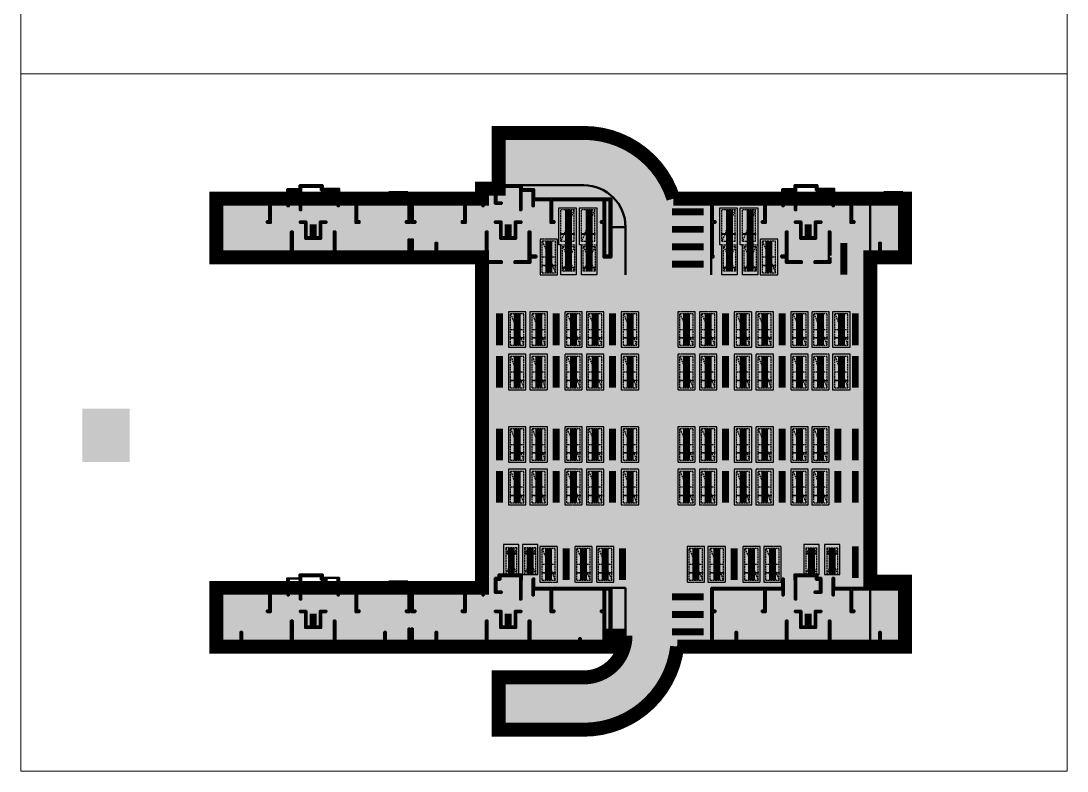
# Model space of a CAD drawing. Extents: x -1338203 to 1886333, y -530034 to 1031844.
# Drawn here: x 968732 to 1118732, y -81330 to 26261 of the extents above; entities that cross this region are included whole.
import ezdxf

# ---------------------------------------------------------------- set-up
doc = ezdxf.new("R2010")
doc.units = 0
doc.header["$LTSCALE"] = 1000
doc.header["$MEASUREMENT"] = 0
doc.linetypes.add('A-001-平面B2$0$__DASH', pattern=[0.35, 0.25, -0.1])
doc.linetypes.add('DASH', pattern=[0.35, 0.25, -0.1])
for name, color, linetype in [('A-001-车位参照B1$0$A-001-车位参照B1$0$$0$A-001-车位参照B2$0$0A-P-PKNG-CAR(A)', 43, 'Continuous'), ('A-001-车位参照B1$0$A-001-车位参照B1$0$0A-P-PKNG-CAR(B)', 21, 'Continuous'), ('p-a-core', 1, 'Continuous'), ('p-a-exits', 4, 'Continuous'), ('停车位', 252, 'DASH')]:
    doc.layers.add(name, color=color, linetype=linetype)
for name, color, linetype, true_color in [('p-a-double', 7, 'Continuous', 0x00a0ff), ('p-a-mini', 7, 'Continuous', 0x0050ff), ('p-a-regular-deadend', 6, 'Continuous', 0xff00ff), ('p-a-regular-narrow', 7, 'Continuous', 0x9600ff), ('p-a-short', 5, 'Continuous', 0x0000ff)]:
    doc.layers.add(name, color=color, linetype=linetype, true_color=true_color)
doc.layers.add('p-h-frame', color=30, linetype='Continuous', lineweight=9, plot=False)
doc.layers.add('p-h-walkable', color=7, linetype='Continuous', lineweight=70, true_color=0xf0f0f0)
doc.layers.add('S-07-墙柱B1_1$0$0S-CW-LINE', color=7, linetype='Continuous', lineweight=50)
doc.layers.add('S-15-柱墙B1_1$0$0S-CW-LINE', color=7, linetype='Continuous', lineweight=50)

# ---------------------------------------------------------------- blocks, each defined once
blk = doc.blocks.new('标准车位3')
at = {"color": 3, "linetype": 'A-001-平面B2$0$__DASH'}
for p, q in [((500.1045755147916, 2199.976222992176), (500.0142598152288, 299.9762253763038)), ((500.1045755147916, 2199.976222992176), (5050.104570388796, 2199.759940624412)), ((2775.104572062288, 2199.868081808323), (2775.014256348304, 299.8680841925088)), ((5050.104570388796, 2199.759940624412), (5050.014254629621, 299.7599430085975)), ((500.0142598152288, 299.9762253763038), (5050.014254629621, 299.7599430085975))]:
    blk.add_line(p, q, dxfattribs=at)
at = {"color": 3, "ltscale": 0.002}
blk.add_lwpolyline([(200.1188364119662, 2499.990490542259), (199.9999995343969, -0.009513020748272538), (5299.999993979933, -0.2519402503967285), (5300.118830857502, 2499.748063312611)], close=True, dxfattribs=at)
at = {"color": 3, "linetype": 'A-001-平面B2$0$__DASH'}
blk.add_lwpolyline([(5050.104570388796, 2199.759940624412), (500.0142598152288, 299.9762253763038)], dxfattribs=at)
at = {"color": 3}
blk.add_lwpolyline([(1500.01425868273, 299.928690910514), (1500.104574382312, 2199.928688526328), (1600.104574263099, 2199.923934936698), (1600.014258563524, 299.9239373208839)], close=True, dxfattribs=at)
at = {"layer": 'p-a-short', "ltscale": 0.002, "const_width": 999.9999999999999}
blk.add_lwpolyline([(5050.059412509208, 1249.759941816505), (500.059417665012, 1249.976224184211)], dxfattribs=at)
blk = doc.blocks.new('A-001-车位参照B1$0$A-001-车位参照B1$0$A-001-车位参照B1$0$A$C43AE5A3B')
at = {"color": 241}
blk.add_lwpolyline([(2500.261740915012, 0.0005240378086455166), (2500.261740915244, 4300.000524037809), (300.2617409152444, 4300.000524037809), (300.2617409152444, 0.0005240378086455166)], close=True, dxfattribs=at)
at = {"color": 241, "linetype": 'DASH'}
for points in [[(2200.261740915012, 0.0005240378086455166), (2200.261741082417, 3800.000524037809), (600.2617410824168, 3800.00052410824), (600.2617409152444, 0.0005241082981228828), (2200.261740915012, 0.0005240378086455166)], [(600.2617410824168, 3800.00052410824), (2200.261740915012, 0.0005240378086455166)], [(2200.261740747606, 3800.00052410824), (600.2617409150116, 0.0005240378086455166)]]:
    blk.add_lwpolyline(points, dxfattribs=at)
at = {"color": 241}
blk.add_lwpolyline([(2200.261740912916, 3050.000524037809), (600.2617409129161, 3050.000524037809), (600.2617409129161, 2950.000524037809), (2200.261741045164, 2950.000523967319), (2200.261740912916, 3050.000524037809)], dxfattribs=at)
at = {"layer": 'p-a-mini', "ltscale": 0.002, "const_width": 1000}
blk.add_lwpolyline([(1400.261740915128, 0.0005240730242803693), (1400.261740893126, 3800.000524073024)], dxfattribs=at)
blk = doc.blocks.new('子母车位')
at = {"layer": 'A-001-车位参照B1$0$A-001-车位参照B1$0$$0$A-001-车位参照B2$0$0A-P-PKNG-CAR(A)', "color": 5, "linetype": 'DASH'}
for p, q in [((-2199.999999214313, 4299.999994946178), (6.079673767089844e-06, 4300)), ((-1950.000003511319, 4049.999999523163), (-250.0000029748771, 500)), ((-250.0000037496793, 4049.999951493344), (-1950.000204881246, 500.0000480298186))]:
    blk.add_line(p, q, dxfattribs=at)
at = {"layer": 'A-001-车位参照B1$0$A-001-车位参照B1$0$$0$A-001-车位参照B2$0$0A-P-PKNG-CAR(A)', "color": 5}
blk.add_lwpolyline([(6.079673767089844e-06, 4300), (0, 0), (-2200.000005711219, 2.533895894885063e-06), (-2199.999999214313, 4299.999994946178), (-2499.999994360551, 4299.99999190215), (-2499.999987813062, 9599.99999192974), (1.21503253467381e-05, 9599.99999228504), (6.079673767089844e-06, 4299.999992316938)], dxfattribs=at)
at = {"layer": 'A-001-车位参照B1$0$A-001-车位参照B1$0$$0$A-001-车位参照B2$0$0A-P-PKNG-CAR(A)', "color": 5, "linetype": 'DASH'}
blk.add_lwpolyline([(-2199.999986999028, 4799.999991944991), (-299.9999872366316, 4799.999992272118), (-299.9999880545074, 9349.999992286554), (-2199.999986999028, 4799.999991944991), (-2199.999987816904, 9349.999991899822), (-299.9999880545074, 9349.999992286554)], dxfattribs=at)
at = {"layer": 'A-001-车位参照B1$0$A-001-车位参照B1$0$$0$A-001-车位参照B2$0$0A-P-PKNG-CAR(A)', "color": 5}
for points in [[(-299.9999872959452, 5799.999992269324), (-2199.999987058283, 5799.999991942313), (-2199.999986943731, 5899.999991936027), (-299.9999871813925, 5899.999992263154)], [(-250.0000032729004, 1000), (-1950.000003034482, 999.9999995231628), (-1950.000002915272, 1099.999999523163), (-250.0000031536911, 1100)]]:
    blk.add_lwpolyline(points, close=True, dxfattribs=at)
at = {"layer": 'A-001-车位参照B1$0$A-001-车位参照B1$0$$0$A-001-车位参照B2$0$0A-P-PKNG-CAR(A)', "color": 5, "linetype": 'DASH'}
blk.add_lwpolyline([(-250.0000037497375, 4050), (-250.0000029748771, 500), (-1950.000002736459, 499.9999995231628), (-1950.000003511319, 4049.999999523163)], close=True, dxfattribs=at)
at = {"layer": 'p-a-double', "ltscale": 0.002, "const_width": 1000}
blk.add_lwpolyline([(-1100.000002855668, 499.9999997615814), (-1100.000004657253, 9349.999992123805)], dxfattribs=at)

msp = doc.modelspace()

# ---------------------------------------------------------------- hatches: boundary and pattern name
at = {"layer": 'p-h-walkable', "ltscale": 0.002}
h = msp.add_hatch(color=256, dxfattribs=at)
h.dxf.hatch_style = 1
edge = h.paths.add_edge_path()
edge.add_line((1095509.598918674, -7650.926248149946), (1090509.598918674, -7650.926248149946))
edge.add_line((1090509.598918674, -7650.926248149946), (1090509.598918674, -54147.92624815654))
edge.add_line((1090509.598918674, -54147.92624815654), (1095509.598918674, -54147.92624815654))
edge.add_line((1095509.598918674, -54147.92624815654), (1095509.598918674, -63477.92624814995))
edge.add_line((1095509.598918674, -63477.92624814995), (1062827.565865059, -63477.92624814995))
edge.add_arc((1049420.697811704, -61894.92624817871), 13499.99999999997, 270, 353.2660471123506, ccw=False)
edge.add_line((1049420.697811704, -75394.92624817858), (1037230.598918644, -75394.92624817858))
edge.add_line((1037230.598918644, -75394.92624817858), (1037230.598918644, -67894.92624817858))
edge.add_line((1037230.598918644, -67894.92624817858), (1049420.697811704, -67894.92624817858))
edge.add_arc((1049420.697811704, -61894.92624817858), 6000.000000000007, 270, 359.9999999999999)
edge.add_line((1055420.697811704, -61894.92624817859), (1053390.59891861, -61894.92624817859))
edge.add_line((1053390.59891861, -61894.92624817859), (1053390.59891861, -63477.92624814995))
edge.add_line((1053390.59891861, -63477.92624814995), (996740.5989186736, -63477.92624814995))
edge.add_line((996740.5989186736, -63477.92624814995), (996740.5989186736, -55047.92624814995))
edge.add_line((996740.5989186736, -55047.92624814995), (1034850.598918674, -55047.92624814995))
edge.add_line((1034850.598918674, -55047.92624814995), (1034850.598918674, -7650.926248149946))
edge.add_line((1034850.598918674, -7650.926248149946), (996740.5989186736, -7650.926248149946))
edge.add_line((996740.5989186736, -7650.926248149946), (996740.5989186736, 779.0737518500537))
edge.add_line((996740.5989186736, 779.0737518500537), (1034850.598918674, 779.0737518500537))
edge.add_line((1034850.598918674, 779.0737518500537), (1034850.598918674, 2199.073751850054))
edge.add_line((1034850.598918674, 2199.073751850054), (1037230.598918674, 2199.073751850054))
edge.add_line((1037230.598918674, 2199.073751850054), (1037230.598918674, 10199.07375185005))
edge.add_line((1037230.598918674, 10199.07375185005), (1049420.697811733, 10199.07375185005))
edge.add_arc((1049420.697811733, -3300.926248149982), 13500.00000000004, 17.59112394207449, 90, ccw=False)
edge.add_line((1062289.404040411, 779.0737518500341), (1095509.598918674, 779.0737518500537))
edge.add_line((1095509.598918674, 779.0737518500537), (1095509.598918674, -7650.926248149946))

# ---------------------------------------------------------------- linework, layer by layer
at = {"color": 3, "linetype": 'A-001-平面B2$0$__DASH'}
for p, q in [((1038920.697818448, -15697.92624828087), (1040820.697818211, -15697.92624801333)), ((1038920.697819197, -20247.92624829532), (1038920.697818448, -15697.92624828087)), ((1040820.69781896, -20247.92624796817), (1040820.697818211, -15697.92624801333)), ((1085420.697831223, -15697.92624828087), (1087320.697830986, -15697.92624801334)), ((1085420.697831972, -20247.92624829532), (1085420.697831223, -15697.92624828087)), ((1087320.697831735, -20247.92624796818), (1087320.697830986, -15697.92624801334)), ((1038920.697818823, -17972.9262491776), (1040820.697818585, -17972.92624886487)), ((1085420.697831598, -17972.92624917761), (1087320.69783136, -17972.92624886488)), ((1038920.697819197, -20247.92624829532), (1040820.69781896, -20247.92624796817)), ((1085420.697831972, -20247.92624829532), (1087320.697831735, -20247.92624796818)), ((1038920.697818448, -21797.92624828087), (1040820.697818211, -21797.92624801333)), ((1038920.697819197, -26347.92624829532), (1038920.697818448, -21797.92624828087)), ((1040820.69781896, -26347.92624796817), (1040820.697818211, -21797.92624801333)), ((1085420.697831223, -21797.92624828087), (1087320.697830986, -21797.92624801334)), ((1085420.697831972, -26347.92624829532), (1085420.697831223, -21797.92624828087)), ((1087320.697831735, -26347.92624796818), (1087320.697830986, -21797.92624801334)), ((1038920.697818823, -24072.9262491776), (1040820.697818585, -24072.92624886487)), ((1085420.697831598, -24072.92624917761), (1087320.69783136, -24072.92624886488)), ((1038920.697819197, -26347.92624829532), (1040820.69781896, -26347.92624796817)), ((1085420.697831972, -26347.92624829532), (1087320.697831735, -26347.92624796818)), ((1038920.697818448, -32197.92624828087), (1040820.697818211, -32197.92624801333)), ((1038920.697819197, -36747.92624829532), (1038920.697818448, -32197.92624828087)), ((1040820.69781896, -36747.92624796817), (1040820.697818211, -32197.92624801333)), ((1038920.697818823, -34472.9262491776), (1040820.697818585, -34472.92624886487)), ((1038920.697819197, -36747.92624829532), (1040820.69781896, -36747.92624796817)), ((1038920.697818448, -38297.92624828087), (1040820.697818211, -38297.92624801333)), ((1038920.697819197, -42847.92624829532), (1038920.697818448, -38297.92624828087)), ((1040820.69781896, -42847.92624796817), (1040820.697818211, -38297.92624801333)), ((1038920.697818823, -40572.9262491776), (1040820.697818585, -40572.92624886487)), ((1038920.697819197, -42847.92624829532), (1040820.69781896, -42847.92624796817))]:
    msp.add_line(p, q, dxfattribs=at)
at = {"color": 3, "ltscale": 0.002}
for points in [[(1038620.697811733, -20547.9262481627), (1041120.697818121, -20547.9262481627), (1041120.697818121, -15447.92624795531), (1038620.697811733, -15447.92624795531)], [(1085120.697824508, -20547.92624816271), (1087620.697830896, -20547.92624816271), (1087620.697830896, -15447.92624795531), (1085120.697824508, -15447.92624795531)], [(1038620.697811733, -26647.9262481627), (1041120.697818121, -26647.9262481627), (1041120.697818121, -21547.92624795531), (1038620.697811733, -21547.92624795531)], [(1085120.697824508, -26647.92624816271), (1087620.697830896, -26647.92624816271), (1087620.697830896, -21547.92624795531), (1085120.697824508, -21547.92624795531)], [(1038620.697811733, -37047.9262481627), (1041120.697818121, -37047.9262481627), (1041120.697818121, -31947.92624795531), (1038620.697811733, -31947.92624795531)], [(1038620.697811733, -43147.9262481627), (1041120.697818121, -43147.9262481627), (1041120.697818121, -38047.92624795531), (1038620.697811733, -38047.92624795531)]]:
    msp.add_lwpolyline(points, close=True, dxfattribs=at)
at = {"color": 3, "linetype": 'A-001-平面B2$0$__DASH'}
for points in [[(1038920.697818448, -15697.92624828087), (1040820.69781896, -20247.92624796817)], [(1085420.697831223, -15697.92624828087), (1087320.697831735, -20247.92624796818)], [(1038920.697818448, -21797.92624828087), (1040820.69781896, -26347.92624796817)], [(1085420.697831223, -21797.92624828087), (1087320.697831735, -26347.92624796818)], [(1038920.697818448, -32197.92624828087), (1040820.69781896, -36747.92624796817)], [(1038920.697818448, -38297.92624828087), (1040820.69781896, -42847.92624796817)]]:
    msp.add_lwpolyline(points, dxfattribs=at)
at = {"color": 3}
for points in [[(1040820.697818674, -19247.92624797091), (1038920.697818912, -19247.92624829803), (1038920.697819027, -19147.92624830426), (1040820.697818789, -19147.92624797713)], [(1087320.69783145, -19247.92624797091), (1085420.697831687, -19247.92624829804), (1085420.697831802, -19147.92624830427), (1087320.697831564, -19147.92624797714)], [(1040820.697818674, -25347.92624797091), (1038920.697818912, -25347.92624829803), (1038920.697819027, -25247.92624830426), (1040820.697818789, -25247.92624797713)], [(1087320.69783145, -25347.92624797091), (1085420.697831687, -25347.92624829804), (1085420.697831802, -25247.92624830427), (1087320.697831564, -25247.92624797714)], [(1040820.697818674, -35747.92624797091), (1038920.697818912, -35747.92624829803), (1038920.697819027, -35647.92624830426), (1040820.697818789, -35647.92624797713)], [(1040820.697818674, -41847.92624797091), (1038920.697818912, -41847.92624829803), (1038920.697819027, -41747.92624830426), (1040820.697818789, -41747.92624797713)]]:
    msp.add_lwpolyline(points, close=True, dxfattribs=at)
at = {"color": 241}
for points in [[(1040146.944901535, -53127.91492221144), (1040146.944901535, -48827.91492221144), (1037946.944901535, -48827.91492221144), (1037946.944901535, -53127.91492221144)], [(1086165.944901535, -53142.91492221144), (1086165.944901535, -48842.91492221144), (1083965.944901535, -48842.91492221144), (1083965.944901535, -53142.91492221144)]]:
    msp.add_lwpolyline(points, close=True, dxfattribs=at)
at = {"color": 241, "linetype": 'DASH'}
for points in [[(1039846.944901535, -53127.91492221144), (1039846.944901702, -49327.91492221144), (1038246.944901702, -49327.914922141), (1038246.944901535, -53127.91492214095), (1039846.944901535, -53127.91492221144)], [(1038246.944901702, -49327.914922141), (1039846.944901535, -53127.91492221144)], [(1039846.944901367, -49327.914922141), (1038246.944901535, -53127.91492221144)], [(1085865.944901535, -53142.91492221144), (1085865.944901702, -49342.91492221144), (1084265.944901702, -49342.914922141), (1084265.944901535, -53142.91492214095), (1085865.944901535, -53142.91492221144)], [(1084265.944901702, -49342.914922141), (1085865.944901535, -53142.91492221144)], [(1085865.944901367, -49342.914922141), (1084265.944901535, -53142.91492221144)]]:
    msp.add_lwpolyline(points, dxfattribs=at)
at = {"color": 241}
for points in [[(1039846.944901533, -50077.91492221144), (1038246.944901533, -50077.91492221144), (1038246.944901533, -50177.91492221144), (1039846.944901665, -50177.91492228193), (1039846.944901533, -50077.91492221144)], [(1085865.944901533, -50092.91492221144), (1084265.944901533, -50092.91492221144), (1084265.944901533, -50192.91492221144), (1085865.944901665, -50192.91492228193), (1085865.944901533, -50092.91492221144)]]:
    msp.add_lwpolyline(points, dxfattribs=at)
at = {"layer": 'p-a-core', "ltscale": 0.002, "const_width": 1000}
for points in [[(1010637.126791034, -2925.926542624191), (1010637.126791034, -4725.926542624191)], [(1038594.071235663, -2925.926542624191), (1038594.071235663, -4725.926542624191)], [(1081606.126791034, -2925.926542624191), (1081606.126791034, -4725.926542624191)], [(1010637.126791034, -58752.92654262419), (1010637.126791034, -60552.92654262419)], [(1038594.071235663, -58752.92654262419), (1038594.071235663, -60552.92654262419)], [(1081606.126791034, -58752.92654262419), (1081606.126791034, -60552.92654262419)]]:
    msp.add_lwpolyline(points, dxfattribs=at)
at = {"layer": 'p-a-exits', "ltscale": 0.002}
msp.add_solid([(977524.5989186736, -29349.42624814995), (984329.5989186736, -29349.42624814995), (977524.5989186736, -37000.42624814995), (984329.5989186736, -37000.42624814995)], dxfattribs=at)
at = {"layer": 'p-a-mini', "ltscale": 0.002, "const_width": 1000}
for points in [[(1039046.944901535, -53127.91492217622), (1039046.944901513, -49327.91492217622)], [(1085065.944901535, -53142.91492217622), (1085065.944901513, -49342.91492217622)]]:
    msp.add_lwpolyline(points, dxfattribs=at)
at = {"layer": 'p-a-regular-deadend', "ltscale": 0.002, "const_width": 999.9999999999999}
for points in [[(1086743.197831105, -5579.426248147098), (1086743.197831854, -10129.42624813179)], [(1037370.697811942, -15697.92624814709), (1037370.697812691, -20247.92624813173)], [(1039870.69781833, -15697.9262481471), (1039870.697819078, -20247.92624813174)], [(1086370.697831105, -15697.92624814711), (1086370.697831854, -20247.92624813175)], [(1088370.697831105, -15697.9262481471), (1088370.697831854, -20247.92624813179)], [(1037370.697811942, -21797.92624814709), (1037370.697812691, -26347.92624813173)], [(1039870.69781833, -21797.9262481471), (1039870.697819078, -26347.92624813174)], [(1086370.697831105, -21797.92624814711), (1086370.697831854, -26347.92624813175)], [(1088370.697831105, -21797.9262481471), (1088370.697831854, -26347.92624813179)], [(1037370.697811942, -32197.92624814709), (1037370.697812691, -36747.92624813173)], [(1039870.69781833, -32197.9262481471), (1039870.697819078, -36747.92624813174)], [(1085870.697831105, -32197.92624814709), (1085870.697831854, -36747.92624813179)], [(1088370.697831105, -32197.92624814709), (1088370.697831854, -36747.92624813179)], [(1037370.697811942, -38297.92624814709), (1037370.697812691, -42847.92624813176)], [(1039870.69781833, -38297.9262481471), (1039870.697819078, -42847.92624813174)], [(1085870.697831105, -38297.92624814709), (1085870.697831854, -42847.92624813176)], [(1088370.697831105, -38297.92624814709), (1088370.697831854, -42847.92624813176)], [(1088370.697831105, -49075.42624814709), (1088370.697831854, -53625.42624813176)]]:
    msp.add_lwpolyline(points, dxfattribs=at)
at = {"layer": 'p-a-regular-narrow', "ltscale": 0.002, "const_width": 999.9999999999999}
for points in [[(1062073.025166821, -1130.728417045437), (1066623.025166805, -1130.728416296421)], [(1062073.025166821, -3630.728417045437), (1066623.025166805, -3630.728416296421)], [(1062073.025166821, -6130.728417045437), (1066623.025166805, -6130.728416296421)], [(1062073.025166821, -8630.728417045437), (1066623.025166805, -8630.72841629642)], [(1045470.697811942, -15697.92624814709), (1045470.697812691, -20247.92624813173)], [(1053570.697811942, -15697.92624814709), (1053570.697812691, -20247.92624813173)], [(1069770.697811942, -15697.92624814709), (1069770.697812691, -20247.92624813173)], [(1077870.697811942, -15697.92624814709), (1077870.697812691, -20247.92624813173)], [(1045470.697811942, -21797.92624814709), (1045470.697812691, -26347.92624813173)], [(1053570.697811942, -21797.92624814709), (1053570.697812691, -26347.92624813173)], [(1069770.697811942, -21797.92624814709), (1069770.697812691, -26347.92624813173)], [(1077870.697811942, -21797.92624814709), (1077870.697812691, -26347.92624813173)], [(1045470.697811942, -32197.92624814709), (1045470.697812691, -36747.92624813173)], [(1053570.697811942, -32197.92624814709), (1053570.697812691, -36747.92624813173)], [(1069770.697811942, -32197.92624814709), (1069770.697812691, -36747.92624813173)], [(1077870.697811942, -32197.92624814709), (1077870.697812691, -36747.92624813173)], [(1045470.697811942, -38297.92624814709), (1045470.697812691, -42847.92624813176)], [(1053570.697811942, -38297.92624814709), (1053570.697812691, -42847.92624813176)], [(1069770.697811942, -38297.92624814709), (1069770.697812691, -42847.92624813176)], [(1077870.697811942, -38297.92624814709), (1077870.697812691, -42847.92624813176)], [(1046896.944914519, -49377.91492240322), (1046896.944915268, -53927.91492238788)], [(1054996.944914519, -49377.91492240322), (1054996.944915268, -53927.91492238788)], [(1070996.944952843, -49377.91492240325), (1070996.944953592, -53927.91492238791)], [(1062073.025166821, -56352.22841704544), (1066623.025166805, -56352.22841629642)], [(1062073.025166821, -58852.22841704544), (1066623.025166805, -58852.22841629642)], [(1062073.025166821, -61352.22841704544), (1066623.025166805, -61352.22841629642)]]:
    msp.add_lwpolyline(points, dxfattribs=at)
at = {"layer": 'p-h-frame', "ltscale": 0.002}
for points in [[(968732.5, 18670), (1118732.5, 18670), (1118732.5, 118670), (968732.5, 118670)], [(968732.5, -81330), (1118732.5, -81330), (1118732.5, 18670), (968732.5, 18670)]]:
    msp.add_lwpolyline(points, close=True, dxfattribs=at)
at = {"layer": 'p-h-frame', "ltscale": 0.002, "const_width": 2000}
msp.add_lwpolyline([(1095509.598918674, -7650.926248149946), (1090509.598918674, -7650.926248149946), (1090509.598918674, -54147.92624815654), (1095509.598918674, -54147.92624815654), (1095509.598918674, -63477.92624814995), (1062827.565865059, -63477.92624814995, -0.3801941706936098), (1049420.697811704, -75394.92624817858), (1037230.598918644, -75394.92624817858), (1037230.598918644, -67894.92624817858), (1049420.697811704, -67894.92624817858, 0.4142135623730947), (1055420.697811704, -61894.92624817859), (1053390.59891861, -61894.92624817859), (1053390.59891861, -63477.92624814995), (996740.5989186736, -63477.92624814995), (996740.5989186736, -55047.92624814995), (1034850.598918674, -55047.92624814995), (1034850.598918674, -7650.926248149946), (996740.5989186736, -7650.926248149946), (996740.5989186736, 779.0737518500537), (1034850.598918674, 779.0737518500537), (1034850.598918674, 2199.073751850054), (1037230.598918674, 2199.073751850054), (1037230.598918674, 10199.07375185005), (1049420.697811733, 10199.07375185005, -0.3268932487606194), (1062289.404040411, 779.0737518500341), (1095509.598918674, 779.0737518500537)], format="xyb", close=True, dxfattribs=at)
at = {"layer": 'S-07-墙柱B1_1$0$0S-CW-LINE', "ltscale": 0.002}
for p, q in [((1042659.598912752, -7400.926248149946), (1042659.598912752, -7650.926248149946)), ((1007150.598918674, -53947.92624814995), (1007150.598918674, -53697.92624814995)), ((1008680.598918674, -53697.92624814995), (1008680.598918674, -53947.92624814995)), ((1012530.598918674, -53877.92624814995), (1012530.598918674, -53627.92624814995)), ((1014130.598918674, -53877.92624814995), (1014130.598918674, -53627.92624814995)), ((1035100.598918674, -53877.92624814995), (1035100.598918674, -53627.92624814995)), ((1036700.598918674, -53877.92624814995), (1036700.598918674, -53627.92624814995)), ((1040550.598918674, -53697.92624814995), (1040550.598918674, -53947.92624814995)), ((1042080.598918674, -53947.92624814995), (1042080.598918674, -53697.92624814995)), ((997090.598918641, -63478.04403726797), (1007450.598918674, -63477.92624814995)), ((1039490.73771791, -64277.92624814995), (1037690.73771791, -64277.92624814995)), ((1082509.73771794, -64277.92624814995), (1080709.73771794, -64277.92624814995))]:
    msp.add_line(p, q, dxfattribs=at)
msp.add_lwpolyline([(1035650.598918674, -63477.92624814995), (1013580.598918674, -63477.92624814995)], dxfattribs=at)
at = {"layer": 'S-15-柱墙B1_1$0$0S-CW-LINE', "ltscale": 0.002}
for p, q in [((1037230.598918674, 2699.073751850054), (1037230.598918674, 10199.07375185005)), ((1037230.598918674, 10199.07375185005), (1049420.697811733, 10199.07375185006)), ((1037230.598918674, 2699.073751850054), (1049420.697811733, 2699.073751850054)), ((1067709.598918674, 779.0737518500537), (1062289.404040411, 779.0737518500537)), ((1090509.598918674, 779.0737518500537), (1090509.598918674, -63477.92624814995)), ((1095509.598918674, -2700.926248149946), (1095509.598918674, -7650.926248149946)), ((1055420.697811733, -3300.926248149946), (1053390.59891861, -3300.926248149946)), ((1055420.697811733, -3300.926248149946), (1055420.697811733, -10147.92624816269)), ((997090.598918641, -7651.044037267973), (1006775.619222897, -7651.077236582661)), ((1009740.73771794, -8450.926248149946), (1012685.668318307, -8450.926248149946)), ((1013830.598918674, -7650.926248149946), (1035400.598918674, -7650.926248149946)), ((1034850.598918674, -53627.92624814995), (1034850.598918674, -7650.926248149946)), ((1067709.598918674, -10147.92624816269), (1067709.598918674, -7650.926248149946)), ((1006900.598918674, -53697.92624814995), (1008680.598918674, -53697.92624814995)), ((1014130.598918674, -53627.92624814995), (1012530.598918674, -53627.92624814995)), ((1053390.59891861, -55047.92624816846), (1055420.697811704, -55047.92624816584)), ((1055420.697811704, -61894.92624817859), (1055420.697811704, -55047.92624816584)), ((1067709.598918674, -63477.92624814995), (1062827.565865059, -63477.92624814995)), ((1077744.61922301, -63478.04403726797), (1068059.598918641, -63478.04403726797)), ((1037230.598918644, -67894.92624817858), (1037230.598918644, -75394.92624817858)), ((1037230.598918644, -67894.92624817858), (1049420.697811704, -67894.92624817858)), ((1037230.598918644, -75394.92624817858), (1049420.697811704, -75394.92624817858))]:
    msp.add_line(p, q, dxfattribs=at)
at = {"layer": 'S-15-柱墙B1_1$0$0S-CW-LINE'}
for points in [[(996990.5989186736, -7400.926248149946), (996990.5989186736, -2700.926248149946), (997340.5989186736, -2700.926248149946), (997340.5989186736, -2450.926248149946), (996990.5989186736, -2450.926248149946), (996990.5989186736, 529.0737518500537), (1004330.598918674, 529.0737518500537), (1004330.598918674, -2450.926248149946), (1004000.598918674, -2450.926248149946), (1004000.598918674, -2700.926248149946), (1004580.598918674, -2700.926248149946), (1004580.598918674, 529.0737518500537), (1006950.598918674, 529.0737518500537), (1006950.598918674, -310.9262481499463), (1007150.598918674, -310.9262481499463), (1007150.598918674, 1879.073751850054), (1008730.598918674, 1879.073751850054), (1008730.598918674, -900.9262481499463), (1008930.598918674, -900.9262481499463), (1008930.598918674, 2449.073751850054), (1011750.598918674, 2449.073751850054), (1011750.598918674, 1949.073751850054), (1012330.598918674, 1949.073751850054), (1012330.598918674, 239.0737518500537), (1011550.598918674, 239.0737518500537), (1011550.598918674, 39.07375185005367), (1012530.598918674, 39.07375185005367), (1012530.598918674, 1949.073751850054), (1014130.598918674, 1949.073751850054), (1014130.598918674, -310.9262481499463), (1014330.598918674, -310.9262481499463), (1014330.598918674, 529.0737518500537), (1016700.598918674, 529.0737518500537), (1016700.598918674, -2700.926248149946), (1017280.598918674, -2700.926248149946), (1017280.598918674, -2450.926248149946), (1016950.598918674, -2450.926248149946), (1016950.598918674, 529.0737518500537), (1024290.598918674, 529.0737518500537), (1024290.598918674, -2450.926248149946), (1023940.598918674, -2450.926248149946), (1023940.598918674, -2700.926248149946), (1024540.598918674, -2700.926248149946), (1024540.598918674, 529.0737518500537), (1024690.598918674, 529.0737518500537), (1024690.598918674, -2700.926248149946), (1025290.598918674, -2700.926248149946), (1025290.598918674, -2450.926248149946), (1024940.598918674, -2450.926248149946), (1024940.598918674, 529.0737518500537), (1032280.598918674, 529.0737518500537), (1032280.598918674, -2450.926248149946), (1031950.598918674, -2450.926248149946), (1031950.598918674, -2700.926248149946), (1032530.598918674, -2700.926248149946), (1032530.598918674, 529.0737518500537), (1034900.598918674, 529.0737518500537), (1034900.598918674, -310.9262481499463), (1035100.598918674, -310.9262481499463), (1035100.598918674, 1949.073751850054), (1036700.598918674, 1949.073751850054), (1036700.598918674, 39.07375185005367), (1037680.598918674, 39.07375185005367), (1037680.598918674, 239.0737518500537), (1036900.598918674, 239.0737518500537), (1036900.598918674, 1949.073751850054), (1037480.598918674, 1949.073751850054), (1037480.598918674, 2449.073751850054), (1040300.598918674, 2449.073751850054), (1040300.598918674, -900.9262481499463), (1040500.598918674, -900.9262481499463), (1040500.598918674, 1879.073751850054), (1042080.598918674, 1879.073751850054), (1042080.598918674, -310.9262481499463), (1042280.598918674, -310.9262481499463), (1042280.598918674, 529.0737518500537), (1044650.598918674, 529.0737518500537), (1044650.598918674, -2700.926248149946), (1045230.598918674, -2700.926248149946), (1045230.598918674, -2450.926248149946), (1044900.598918674, -2450.926248149946), (1044900.598918674, 529.0737518500537), (1052240.598918674, 529.0737518500537), (1052240.598918674, -2450.926248149946), (1051890.598918674, -2450.926248149946), (1051890.598918674, -2700.926248149946), (1052240.598918674, -2700.926248149946), (1052240.598918674, -7650.926248149946), (1052490.598918674, -7650.926248149946), (1052490.598918847, 779.0737518500537), (1042330.598918674, 779.0737518500537), (1042330.598918674, 2129.073751850054), (1040550.598918674, 2129.073751850054), (1040550.598918674, 2699.073751850054), (1037230.598918674, 2699.073751850054), (1037230.598918674, 2199.073751850054), (1034850.598918674, 2199.073751850054), (1034850.598918674, 779.0737518500537), (1014380.598918674, 779.0737518500537), (1014380.598918674, 2199.073751850054), (1012000.598918674, 2199.073751850054), (1012000.598918674, 2699.073751850054), (1008680.598918674, 2699.073751850054), (1008680.598918674, 2129.073751850054), (1006900.598918674, 2129.073751850054), (1006900.598918674, 779.0737518500537), (996740.5989186736, 779.0737518500537), (996740.5989186736, -7650.926248149946), (997090.598918641, -7651.044037267973), (997090.598918641, -7400.926248149946), (996990.5989186736, -7400.926248149946)], [(1021740.598918691, 779.0737518430687), (1021740.598918691, 1429.073751831776), (1023940.598918676, 1429.073751838761), (1023940.598918676, 779.0737518364331), (1024190.598918676, 779.0737518432434), (1024190.598918676, 1679.073751831835), (1021490.598918691, 1679.073751838587), (1021490.598918691, 779.0737518362585), (1021740.598918691, 779.0737518430687)], [(1095509.598918674, 779.0737518500537), (1085349.598918674, 779.0737518500537), (1085349.598918674, 2199.073751850054), (1082969.598918674, 2199.073751850054), (1082969.598918674, 2699.073751850054), (1079649.598918674, 2699.073751850054), (1079649.598918674, 2129.073751850054), (1077869.598918674, 2129.073751850054), (1077869.598918674, 779.0737518500537), (1067709.598918674, 779.0737518500537), (1067709.598918674, -7650.926248149946), (1068059.598918641, -7651.044037267973), (1068059.598918641, -7400.926248149946), (1067959.598918674, -7400.926248149946)], [(1067959.598918674, -7400.926248149946), (1067959.598918674, -2700.926248149946), (1068309.598918674, -2700.926248149946), (1068309.598918674, -2450.926248149946), (1067959.598918674, -2450.926248149946), (1067959.598918674, 529.0737518500537), (1075299.598918674, 529.0737518500537), (1075299.598918674, -2450.926248149946), (1074969.598918674, -2450.926248149946), (1074969.598918674, -2700.926248149946), (1075549.598918674, -2700.926248149946), (1075549.598918674, 529.0737518500537), (1077919.598918674, 529.0737518500537), (1077919.598918674, -310.9262481499463), (1078119.598918674, -310.9262481499463), (1078119.598918674, 1879.073751850054), (1079699.598918674, 1879.073751850054), (1079699.598918674, -900.9262481499463), (1079899.598918674, -900.9262481499463), (1079899.598918674, 2449.073751850054), (1082719.598918674, 2449.073751850054), (1082719.598918674, 1949.073751850054), (1083299.598918674, 1949.073751850054), (1083299.598918674, 239.0737518500537), (1082519.598918674, 239.0737518500537), (1082519.598918674, 39.07375185005367), (1083499.598918674, 39.07375185005367), (1083499.598918674, 1949.073751850054), (1085099.598918674, 1949.073751850054), (1085099.598918674, -310.9262481499463), (1085299.598918674, -310.9262481499463), (1085299.598918674, 529.0737518500537), (1087669.598918674, 529.0737518500537), (1087669.598918674, -2700.926248149946), (1088249.598918674, -2700.926248149946), (1088249.598918674, -2450.926248149946), (1087919.598918674, -2450.926248149946), (1087919.598918674, 529.0737518500537), (1095259.598918674, 529.0737518500537), (1095259.598918674, -2450.926248149946), (1094909.598918674, -2450.926248149946), (1094909.598918674, -2700.926248149946), (1095509.598918674, -2700.926248149946), (1095509.598918674, 529.0737518500537)], [(1092709.598918691, 779.0737518430687), (1092709.598918691, 1429.073751831776), (1094909.598918676, 1429.073751838761), (1094909.598918676, 779.0737518364331), (1095159.598918676, 779.0737518432434), (1095159.598918676, 1679.073751831835), (1092459.598918691, 1679.073751838587), (1092459.598918691, 779.0737518362585), (1092709.598918691, 779.0737518430687)], [(1052490.59891861, 529.0737518315436), (1052490.598918674, 779.0737518500537), (1053390.59891861, 779.0737518315436), (1053390.59891861, -7650.926248149946), (1052490.59891861, -7650.926248149946), (1052490.59891861, -7400.926248149946), (1053140.59891861, -7400.926248149946), (1053140.59891861, 529.0737518315436), (1052490.59891861, 529.0737518315436)], [(1006775.61922301, -7651.044037267973), (1007450.598918674, -7650.926248149946), (1007450.598918674, -8450.926248149946), (1009740.73771794, -8450.926248149946), (1009740.73771794, -8200.926248149946), (1007700.598918674, -8200.926248149946), (1007700.598918674, -3920.926248149946), (1007450.598918674, -3920.926248149946), (1007450.598918674, -7400.926248149946), (1006775.62008039, -7400.926248149946), (1006775.61922301, -7651.044037267973)], [(1042659.598912752, -7400.926248149946), (1041780.598918674, -7400.926248149946), (1041780.598918674, -3920.926248149946), (1041530.598918674, -3920.926248149946), (1041530.598918674, -8200.926248149946), (1039490.73771791, -8200.926248149946), (1039490.73771791, -8450.926248149946), (1041780.598918674, -8450.926248149946), (1041780.598918674, -7650.926248149946), (1042659.598912794, -7650.926248149946)], [(1077744.61922301, -7651.044037267973), (1078419.598918674, -7650.926248149946), (1078419.598918674, -8450.926248149946), (1080709.73771794, -8450.926248149946), (1080709.73771794, -8200.926248149946), (1078669.598918674, -8200.926248149946), (1078669.598918674, -3920.926248149946), (1078419.598918674, -3920.926248149946), (1078419.598918674, -7400.926248149946), (1077744.62008039, -7400.926248149946), (1077744.61922301, -7651.044037267973)], [(1007150.598918674, -53697.92624814995), (1006900.598918674, -53697.92624814995), (1006900.598918674, -55047.92624814995), (996740.5989186736, -55047.92624814995), (996740.5989186736, -63477.92624814995), (997090.598918641, -63478.04403726797), (997090.598918641, -63227.92624814995), (996990.5989186736, -63227.92624814995)], [(996990.5989186736, -63227.92624814995), (996990.5989186736, -58527.92624814995), (997340.5989186736, -58527.92624814995), (997340.5989186736, -58277.92624814995), (996990.5989186736, -58277.92624814995), (996990.5989186736, -55297.92624814995), (1004330.598918674, -55297.92624814995), (1004330.598918674, -58277.92624814995), (1004000.598918674, -58277.92624814995), (1004000.598918674, -58527.92624814995), (1004580.598918674, -58527.92624814995), (1004580.598918674, -55297.92624814995), (1006950.598918674, -55297.92624814995), (1006950.598918674, -56137.92624814995), (1007150.598918674, -56137.92624814995), (1007150.598918674, -53947.92624814995)], [(1012530.598918674, -53627.92624814995), (1012000.598918674, -53627.92624814995), (1012000.598918674, -53127.92624814995), (1008680.598918674, -53127.92624814995), (1008680.598918674, -53697.92624814995)], [(1008680.598918674, -53947.92624814995), (1008730.598918674, -53947.92624814995), (1008730.598918674, -56727.92624814995), (1008930.598918674, -56727.92624814995), (1008930.598918674, -53377.92624814995), (1011750.598918674, -53377.92624814995), (1011750.598918674, -53877.92624814995), (1012330.598918674, -53877.92624814995), (1012330.598918674, -55587.92624814995), (1011550.598918674, -55587.92624814995), (1011550.598918674, -55787.92624814995), (1012530.598918674, -55787.92624814995), (1012530.598918674, -53877.92624814995)], [(1035100.598918674, -53627.92624814995), (1034850.598918674, -53627.92624814995), (1034850.598918674, -55047.92624814995), (1014380.598918674, -55047.92624814995), (1014380.598918674, -53627.92624814995), (1014130.598918674, -53627.92624814995)], [(1014130.598918674, -53877.92624814995), (1014130.598918674, -56137.92624814995), (1014330.598918674, -56137.92624814995), (1014330.598918674, -55297.92624814995), (1016700.598918674, -55297.92624814995), (1016700.598918674, -58527.92624814995), (1017280.598918674, -58527.92624814995), (1017280.598918674, -58277.92624814995), (1016950.598918674, -58277.92624814995), (1016950.598918674, -55297.92624814995), (1024290.598918674, -55297.92624814995), (1024290.598918674, -58277.92624814995), (1023940.598918674, -58277.92624814995), (1023940.598918674, -58527.92624814995), (1024540.598918674, -58527.92624814995), (1024540.598918674, -55297.92624814995), (1024690.598918674, -55297.92624814995), (1024690.598918674, -58527.92624814995), (1025290.598918674, -58527.92624814995), (1025290.598918674, -58277.92624814995), (1024940.598918674, -58277.92624814995), (1024940.598918674, -55297.92624814995), (1032280.598918674, -55297.92624814995), (1032280.598918674, -58277.92624814995), (1031950.598918674, -58277.92624814995), (1031950.598918674, -58527.92624814995), (1032530.598918674, -58527.92624814995), (1032530.598918674, -55297.92624814995), (1034900.598918674, -55297.92624814995), (1034900.598918674, -56137.92624814995), (1035100.598918674, -56137.92624814995), (1035100.598918674, -53877.92624814995)], [(1040550.598918674, -53697.92624814995), (1040550.598918674, -53127.92624814995), (1037230.598918674, -53127.92624814995), (1037230.598918674, -53627.92624814995), (1036700.598918674, -53627.92624814995)], [(1036700.598918674, -53877.92624814995), (1036700.598918674, -55787.92624814995), (1037680.598918674, -55787.92624814995), (1037680.598918674, -55587.92624814995), (1036900.598918674, -55587.92624814995), (1036900.598918674, -53877.92624814995), (1037480.598918674, -53877.92624814995), (1037480.598918674, -53377.92624814995), (1040300.598918674, -53377.92624814995), (1040300.598918674, -56727.92624814995), (1040500.598918674, -56727.92624814995), (1040500.598918674, -53947.92624814995), (1040550.598918674, -53947.92624814995)], [(1042080.598918674, -53947.92624814995), (1042080.598918674, -56137.92624814995), (1042280.598918674, -56137.92624814995), (1042280.598918674, -55297.92624814995), (1044650.598918674, -55297.92624814995), (1044650.598918674, -58527.92624814995), (1045230.598918674, -58527.92624814995), (1045230.598918674, -58277.92624814995), (1044900.598918674, -58277.92624814995), (1044900.598918674, -55297.92624814995), (1052240.598918674, -55297.92624814995), (1052240.598918674, -58277.92624814995), (1051890.598918674, -58277.92624814995), (1051890.598918674, -58527.92624814995), (1052240.598918674, -58527.92624814995), (1052240.598918674, -63227.92624814995), (1049015.598918674, -63227.92624814995), (1049015.598918674, -62287.92624814995), (1048765.598918674, -62287.92624814995), (1048765.598918674, -63227.92624814995), (1041780.598918674, -63227.92624814995), (1041780.598918674, -59747.92624814995), (1041530.598918674, -59747.92624814995), (1041530.598918674, -64027.92624814995), (1039490.73771791, -64027.92624814995), (1039490.73771791, -64277.92624814995), (1041780.598918674, -64277.92624814995), (1041780.598918674, -63477.92624814995), (1052490.598918674, -63477.92624814995), (1052490.598918847, -55047.92624814995), (1042330.598918674, -55047.92624814995), (1042330.598918674, -53697.92624814995), (1042080.598918674, -53697.92624814995)], [(1077869.598918674, -53697.92624814995), (1077869.598918674, -55047.92624814995), (1067709.598918674, -55047.92624814995), (1067709.598918674, -63477.92624814995), (1068059.598918641, -63478.04403726797), (1068059.598918641, -63227.92624814995), (1067959.598918674, -63227.92624814995)], [(1067959.598918674, -63227.92624814995), (1067959.598918674, -58527.92624814995), (1068309.598918674, -58527.92624814995), (1068309.598918674, -58277.92624814995), (1067959.598918674, -58277.92624814995), (1067959.598918674, -55297.92624814995), (1075299.598918674, -55297.92624814995), (1075299.598918674, -58277.92624814995), (1074969.598918674, -58277.92624814995), (1074969.598918674, -58527.92624814995), (1075549.598918674, -58527.92624814995), (1075549.598918674, -55297.92624814995), (1077919.598918674, -55297.92624814995), (1077919.598918674, -56137.92624814995), (1078119.598918674, -56137.92624814995), (1078119.598918674, -53697.92624814995), (1077869.598918674, -53697.92624814995)], [(1095509.598918674, -55047.92624814995), (1085349.598918674, -55047.92624814995), (1085349.598918674, -53627.92624814995), (1085099.598918674, -53627.92624814995), (1085099.598918674, -56137.92624814995), (1085299.598918674, -56137.92624814995), (1085299.598918674, -55297.92624814995), (1087669.598918674, -55297.92624814995), (1087669.598918674, -58527.92624814995), (1088249.598918674, -58527.92624814995), (1088249.598918674, -58277.92624814995), (1087919.598918674, -58277.92624814995), (1087919.598918674, -55297.92624814995), (1095259.598918674, -55297.92624814995), (1095259.598918674, -58277.92624814995), (1094909.598918674, -58277.92624814995), (1094909.598918674, -58527.92624814995), (1095509.598918674, -58527.92624814995), (1095509.598918674, -55297.92624814995)], [(1021740.598918691, -55047.92624815693), (1021740.598918691, -54397.92624816822), (1023940.598918676, -54397.92624816124), (1023940.598918676, -55047.92624816357), (1024190.598918676, -55047.92624815676), (1024190.598918676, -54147.92624816817), (1021490.598918691, -54147.92624816141), (1021490.598918691, -55047.92624816374), (1021740.598918691, -55047.92624815693)], [(1052490.59891861, -55297.92624816846), (1052490.598918674, -55047.92624814995), (1053390.59891861, -55047.92624816846), (1053390.59891861, -63477.92624814995), (1052490.59891861, -63477.92624814995), (1052490.59891861, -63227.92624814995), (1053140.59891861, -63227.92624814995), (1053140.59891861, -55297.92624816846), (1052490.59891861, -55297.92624816846)], [(1092709.598918691, -55047.92624815693), (1092709.598918691, -54397.92624816822), (1094909.598918676, -54397.92624816124), (1094909.598918676, -55047.92624816357), (1095159.598918676, -55047.92624815676), (1095159.598918676, -54147.92624816817), (1092459.598918691, -54147.92624816141), (1092459.598918691, -55047.92624816374), (1092709.598918691, -55047.92624815693)], [(1006775.61922301, -63478.04403726797), (1007450.598918674, -63477.92624814995), (1007450.598918674, -64277.92624814995), (1009740.73771794, -64277.92624814995), (1009740.73771794, -64027.92624814995), (1007700.598918674, -64027.92624814995), (1007700.598918674, -59747.92624814995), (1007450.598918674, -59747.92624814995), (1007450.598918674, -63227.92624814995), (1006775.62008039, -63227.92624814995), (1006775.61922301, -63478.04403726797)], [(1077744.61922301, -63478.04403726797), (1078419.598918674, -63477.92624814995), (1078419.598918674, -64277.92624814995), (1080709.73771794, -64277.92624814995), (1080709.73771794, -64027.92624814995), (1078669.598918674, -64027.92624814995), (1078669.598918674, -59747.92624814995), (1078419.598918674, -59747.92624814995), (1078419.598918674, -63227.92624814995), (1077744.62008039, -63227.92624814995), (1077744.61922301, -63478.04403726797)], [(1000215.598918674, -63227.92624814995), (1000215.598918674, -61377.92624814995), (1000465.598918674, -61377.92624814995), (1000465.598918674, -63227.92624814995), (1005425.631095715, -63227.92624814995), (1005425.631095715, -63477.92624814995), (998290.598918641, -63478.04403726797), (998290.598918641, -63227.92624814995), (1000215.598918674, -63227.92624814995)], [(1071184.598918674, -63227.92624814995), (1071184.598918674, -61377.92624814995), (1071434.598918674, -61377.92624814995), (1071434.598918674, -63227.92624814995), (1076394.631095715, -63227.92624814995), (1076394.631095715, -63477.92624814995), (1069259.598918641, -63478.04403726797), (1069259.598918641, -63227.92624814995), (1071184.598918674, -63227.92624814995)]]:
    msp.add_lwpolyline(points, dxfattribs=at)
for points in [[(1009680.598918674, -2500.926248149946), (1008730.598918674, -2500.926248149946), (1008730.598918674, -2700.926248149946), (1009480.598918674, -2700.926248149946), (1009480.598918674, -4970.926248149946), (1011800.598918674, -4970.926248149946), (1011800.598918674, -2700.926248149946), (1012530.598918674, -2700.926248149946), (1012530.598918674, -2500.926248149946), (1011600.598918674, -2500.926248149946), (1011600.598918674, -4770.926248149946), (1009680.598918674, -4770.926248149946)], [(1039550.598918674, -4770.926248149946), (1037630.598918674, -4770.926248149946), (1037630.598918674, -2500.926248149946), (1036700.598918674, -2500.926248149946), (1036700.598918674, -2700.926248149946), (1037430.598918674, -2700.926248149946), (1037430.598918674, -4970.926248149946), (1039750.598918674, -4970.926248149946), (1039750.598918674, -2700.926248149946), (1040500.598918674, -2700.926248149946), (1040500.598918674, -2500.926248149946), (1039550.598918674, -2500.926248149946)], [(1080649.598918674, -2500.926248149946), (1079699.598918674, -2500.926248149946), (1079699.598918674, -2700.926248149946), (1080449.598918674, -2700.926248149946), (1080449.598918674, -4970.926248149946), (1082769.598918674, -4970.926248149946), (1082769.598918674, -2700.926248149946), (1083499.598918674, -2700.926248149946), (1083499.598918674, -2500.926248149946), (1082569.598918674, -2500.926248149946), (1082569.598918674, -4770.926248149946), (1080649.598918674, -4770.926248149946)], [(1079649.598918674, -53947.92624814995), (1079699.598918674, -53947.92624814995), (1079699.598918674, -56727.92624814995), (1079899.598918674, -56727.92624814995), (1079899.598918674, -53377.92624814995), (1082719.598918674, -53377.92624814995), (1082719.598918674, -53877.92624814995), (1083299.598918674, -53877.92624814995), (1083299.598918674, -55587.92624814995), (1082519.598918674, -55587.92624814995), (1082519.598918674, -55787.92624814995), (1083499.598918674, -55787.92624814995), (1083499.598918674, -53627.92624814995), (1082969.598918674, -53627.92624814995), (1082969.598918674, -53127.92624814995), (1079649.598918674, -53127.92624814995)], [(1009680.598918674, -58327.92624814995), (1008730.598918674, -58327.92624814995), (1008730.598918674, -58527.92624814995), (1009480.598918674, -58527.92624814995), (1009480.598918674, -60797.92624814995), (1011800.598918674, -60797.92624814995), (1011800.598918674, -58527.92624814995), (1012530.598918674, -58527.92624814995), (1012530.598918674, -58327.92624814995), (1011600.598918674, -58327.92624814995), (1011600.598918674, -60597.92624814995), (1009680.598918674, -60597.92624814995)], [(1039550.598918674, -60597.92624814995), (1037630.598918674, -60597.92624814995), (1037630.598918674, -58327.92624814995), (1036700.598918674, -58327.92624814995), (1036700.598918674, -58527.92624814995), (1037430.598918674, -58527.92624814995), (1037430.598918674, -60797.92624814995), (1039750.598918674, -60797.92624814995), (1039750.598918674, -58527.92624814995), (1040500.598918674, -58527.92624814995), (1040500.598918674, -58327.92624814995), (1039550.598918674, -58327.92624814995)], [(1080649.598918674, -58327.92624814995), (1079699.598918674, -58327.92624814995), (1079699.598918674, -58527.92624814995), (1080449.598918674, -58527.92624814995), (1080449.598918674, -60797.92624814995), (1082769.598918674, -60797.92624814995), (1082769.598918674, -58527.92624814995), (1083499.598918674, -58527.92624814995), (1083499.598918674, -58327.92624814995), (1082569.598918674, -58327.92624814995), (1082569.598918674, -60597.92624814995), (1080649.598918674, -60597.92624814995)]]:
    msp.add_lwpolyline(points, close=True, dxfattribs=at)
at = {"layer": 'S-15-柱墙B1_1$0$0S-CW-LINE', "flags": 128}
for points in [[(1013830.598918674, -7400.926248149946), (1013830.598918674, -3920.926248149946), (1013580.598918674, -3920.926248149946), (1013580.598918674, -8200.926248149946), (1011540.73771794, -8200.926248149946), (1011540.73771794, -8450.926248149946), (1013830.598918674, -8450.926248149946), (1013830.598918674, -7650.926248149946)], [(1035400.598918674, -7650.926248149946), (1035400.598918674, -8450.926248149946), (1037690.73771791, -8450.926248149946), (1037690.73771791, -8200.926248149946), (1035650.598918674, -8200.926248149946), (1035650.598918674, -3920.926248149946), (1035400.598918674, -3920.926248149946), (1035400.598918674, -7400.926248149946)], [(1084799.598918674, -7400.926248149946), (1084799.598918674, -3920.926248149946), (1084549.598918674, -3920.926248149946), (1084549.598918674, -8200.926248149946), (1082509.73771794, -8200.926248149946), (1082509.73771794, -8450.926248149946), (1084799.598918674, -8450.926248149946), (1084799.598918674, -7650.926248149946)], [(1024940.598918674, -7400.926248149946), (1024940.598918674, -5070.926248030388), (1024690.598918674, -5070.926248030388), (1024690.598918674, -7400.926248149946), (1024540.598918674, -7400.926248149946), (1024540.598918674, -5070.926248030388), (1024290.598918674, -5070.926248030388), (1024290.598918674, -7400.926248149946)], [(1028415.598918674, -7400.926248149946), (1028415.598918674, -5550.926248149946), (1028165.598918674, -5550.926248149946), (1028165.598918674, -7400.926248149946)], [(1095509.598918674, -7400.926248149946), (1095509.598918674, -5070.926248030388), (1095259.598918674, -5070.926248030388), (1095259.598918674, -7400.926248149946), (1092034.598918674, -7400.926248149946), (1092034.598918674, -5550.926248149946), (1091784.598918674, -5550.926248149946), (1091784.598918674, -7400.926248149946), (1090509.598918674, -7400.926248149946)], [(1024290.598918674, -7650.926248149946), (1024940.598918674, -7650.926248149946)], [(1028165.598918674, -7650.926248149946), (1028415.598918674, -7650.926248149946)], [(1090509.598918674, -7650.926248149946), (1095509.598918674, -7650.926248149946)], [(1095509.598918674, -63227.92624814995), (1095509.598918674, -60897.92624803039), (1095259.598918674, -60897.92624803039), (1095259.598918674, -63227.92624814995), (1092034.598918674, -63227.92624814995), (1092034.598918674, -61377.92624814995), (1091784.598918674, -61377.92624814995), (1091784.598918674, -63227.92624814995), (1084799.598918674, -63227.92624814995), (1084799.598918674, -59747.92624814995), (1084549.598918674, -59747.92624814995), (1084549.598918674, -64027.92624814995), (1082509.73771794, -64027.92624814995), (1082509.73771794, -64277.92624814995), (1084799.598918674, -64277.92624814995), (1084799.598918674, -63477.92624814995), (1095509.598918674, -63477.92624814995)]]:
    msp.add_lwpolyline(points, dxfattribs=at)
msp.add_lwpolyline([(1037690.73771791, -64277.92624814995), (1037690.73771791, -64027.92624814995), (1035650.598918674, -64027.92624814995), (1035650.598918674, -59747.92624814995), (1035400.598918674, -59747.92624814995), (1035400.598918674, -63227.92624814995), (1028415.598918674, -63227.92624814995), (1028415.598918674, -61377.92624814995), (1028165.598918674, -61377.92624814995), (1028165.598918674, -63227.92624814995), (1024940.598918674, -63227.92624814995), (1024940.598918674, -60897.92624803039), (1024690.598918674, -60897.92624803039), (1024690.598918674, -63227.92624814995), (1024540.598918674, -63227.92624814995), (1024540.598918674, -60897.92624803039), (1024290.598918674, -60897.92624803039), (1024290.598918674, -63227.92624814995), (1021065.598918674, -63227.92624814995), (1021065.598918674, -61377.92624814995), (1020815.598918674, -61377.92624814995), (1020815.598918674, -63227.92624814995), (1013830.598918674, -63227.92624814995), (1013830.598918674, -59747.92624814995), (1013580.598918674, -59747.92624814995), (1013580.598918674, -64027.92624814995), (1011540.73771794, -64027.92624814995), (1011540.73771794, -64277.92624814995), (1013830.598918674, -64277.92624814995), (1013830.598918674, -63477.92624814995), (1035400.598918674, -63477.92624814995), (1035400.598918674, -64277.92624814995)], close=True, dxfattribs=at)
at = {"layer": 'S-15-柱墙B1_1$0$0S-CW-LINE', "ltscale": 0.002}
for centre, radius, start, end in [((1049420.697811733, -3300.926248149946), 13500, 17.59112394207434, 90), ((1049420.697811733, -3300.926248149946), 6000, 0, 90), ((1049420.697811704, -61894.92624817859), 6000, 270, 0), ((1049420.697811704, -61894.92624817859), 13500, 270, 353.2660471123502)]:
    msp.add_arc(centre, radius, start, end, dxfattribs=at)

# ---------------------------------------------------------------- block references
for p in [(1048357.098899423, -10147.92624816269), (1051306.598899423, -10147.92624816269), (1071430.098899423, -10147.92624816269), (1074379.598899423, -10147.92624816269)]:
    msp.add_blockref('子母车位', p)
at = {"layer": 'A-001-车位参照B1$0$A-001-车位参照B1$0$0A-P-PKNG-CAR(B)'}
for p in [(1040346.68316062, -53127.91544624924), (1080665.68316062, -53142.91544624924)]:
    msp.add_blockref('A-001-车位参照B1$0$A-001-车位参照B1$0$A-001-车位参照B1$0$A$C43AE5A3B', p, dxfattribs=at)
at = {"layer": '停车位', "rotation": 90.00272354060814}
for p in [(1045684.098912515, -10347.92624792334), (1077240.598912515, -10347.92624792334), (1044220.697799275, -20747.92624792334), (1049220.69781205, -20747.92624792334), (1052320.697799275, -20747.92624792334), (1057320.69781205, -20747.92624792334), (1065420.69781205, -20747.92624792334), (1068520.697799275, -20747.92624792334), (1073520.69781205, -20747.92624792334), (1076620.697799275, -20747.92624792334), (1081620.69781205, -20747.92624792334), (1084620.697818438, -20747.92624792335), (1044220.697799275, -26847.92624792334), (1049220.69781205, -26847.92624792334), (1052320.697799275, -26847.92624792334), (1057320.69781205, -26847.92624792334), (1065420.69781205, -26847.92624792334), (1068520.697799275, -26847.92624792334), (1073520.69781205, -26847.92624792334), (1076620.697799275, -26847.92624792334), (1081620.69781205, -26847.92624792334), (1084620.697818438, -26847.92624792335), (1044220.697799275, -37247.92624792334), (1049220.69781205, -37247.92624792334), (1052320.697799275, -37247.92624792334), (1057320.69781205, -37247.92624792334), (1065420.69781205, -37247.92624792334), (1068520.697799275, -37247.92624792334), (1073520.69781205, -37247.92624792334), (1076620.697799275, -37247.92624792334), (1081620.69781205, -37247.92624792334), (1084620.697818438, -37247.92624792334), (1044220.697799275, -43347.92624792334), (1049220.69781205, -43347.92624792334), (1052320.697799275, -43347.92624792334), (1057320.69781205, -43347.92624792334), (1065420.69781205, -43347.92624792334), (1068520.697799275, -43347.92624792334), (1073520.69781205, -43347.92624792334), (1076620.697799275, -43347.92624792334), (1081620.69781205, -43347.92624792334), (1084620.697818438, -43347.92624792334), (1045646.944901852, -54427.91492217947), (1050646.944914627, -54427.91492217947), (1053746.944901852, -54427.91492217947), (1066746.944933789, -54427.91492217947), (1069746.944940177, -54427.9149221795), (1074746.944952952, -54427.9149221795), (1077746.944959339, -54427.91492217953)]:
    msp.add_blockref('标准车位3', p, dxfattribs=at)

doc.saveas('drawing.dxf')
